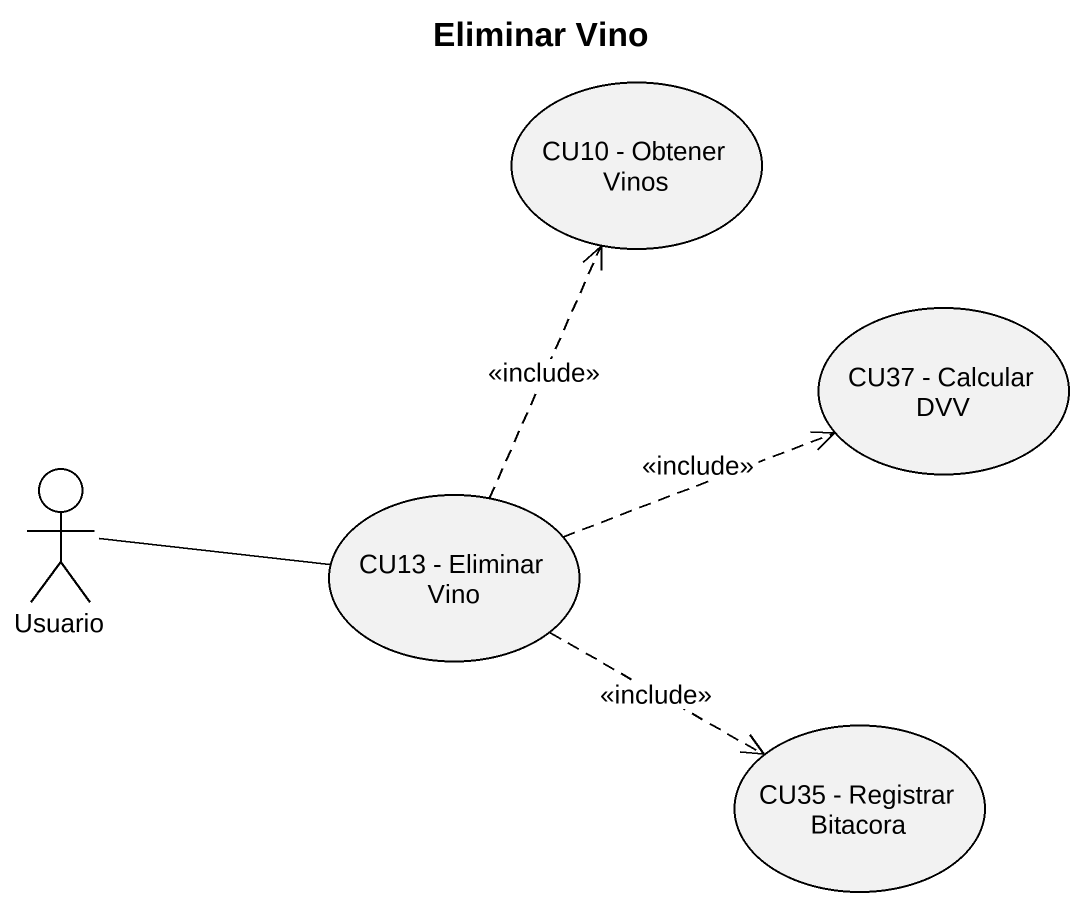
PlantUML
@startuml
title Eliminar Vino
usecase "CU10 - Obtener Vinos" as CU10_Obtener_Vinos
usecase "CU37 - Calcular DVV" as CU37_Calcular_DVV
actor Usuario
usecase "CU13 - Eliminar Vino" as CU13_Eliminar_Vino
usecase "CU35 - Registrar Bitacora" as CU35_Registrar_Bitacora
Usuario -right- CU13_Eliminar_Vino
CU13_Eliminar_Vino .up.> CU10_Obtener_Vinos : <<include>>
CU13_Eliminar_Vino .right.> CU37_Calcular_DVV : <<include>>
CU13_Eliminar_Vino .right.> CU35_Registrar_Bitacora : <<include>>
@enduml
